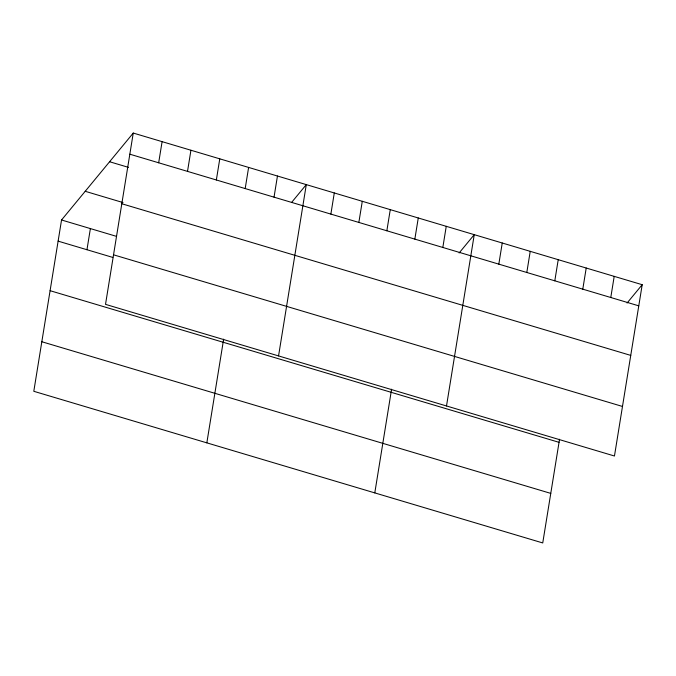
<?xml version="1.0" encoding="UTF-8"?>
<svg xmlns="http://www.w3.org/2000/svg" width="676" height="676" viewBox="0 0 676 676"><rect width="100%" height="100%" fill="white"/><g stroke="black" fill="none" stroke-linecap="round" stroke-linejoin="round"><path stroke-width="1.01" d="M133.256 133.054L105.515 304.361L614.459 456.013L642.2 284.706L133.256 133.054L61.541 219.987L33.8 391.294L542.743 542.946L559.542 439.239M86.959 249.731L90.39 228.581M158.674 162.789L162.096 141.647M187.514 171.383L190.936 150.241M216.354 179.977L219.776 158.835M245.194 188.57L248.616 167.428M206.839 442.856L223.638 339.149M274.034 197.164L277.456 176.022M278.554 355.922L306.296 184.616L291.838 202.149M330.868 214.098L334.29 192.956M358.855 222.438L362.285 201.296M386.849 230.778L390.272 209.636M414.844 239.118L418.267 217.976M374.791 492.897L391.59 389.19M442.831 247.467L446.253 226.316M446.506 405.963L474.248 234.656L459.131 252.985M498.82 264.147L502.243 242.997M526.807 272.487L530.229 251.337M554.802 280.827L558.224 259.685M582.788 289.167L586.219 268.026M610.783 297.508L614.205 276.366M627.083 303.034L642.2 284.706M129.834 154.196L638.778 305.848M109.588 161.741L128.491 167.378M85.21 191.3L122.998 202.563M121.807 203.755L630.75 355.399M61.541 219.987L116.238 236.287M113.534 254.81L622.478 406.453M58.119 241.138L112.816 257.429M50.092 290.688L559.035 442.332M41.828 341.743L550.771 493.387"/></g></svg>
